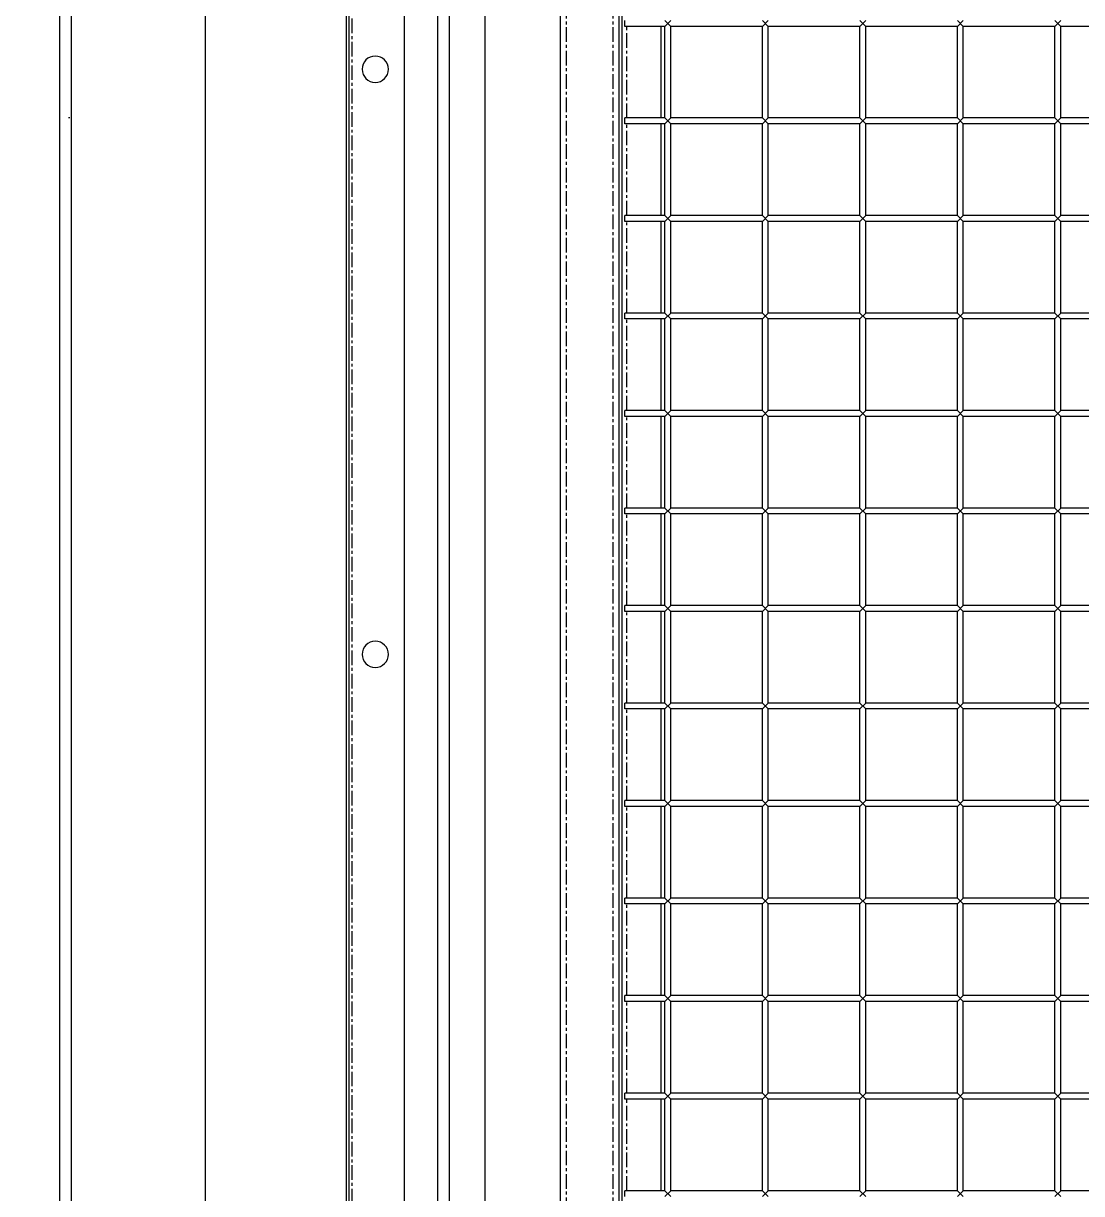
# Model space of a CAD drawing. Header units: millimetres. Extents: x -198529 to 244266, y -64 to 158464.
# Drawn here: x -173114 to -172572, y 109334 to 109934 of the extents above; entities that cross this region are included whole.
import ezdxf

# ---------------------------------------------------------------- set-up
doc = ezdxf.new("R2010")
doc.units = ezdxf.units.MM
doc.linetypes.add('CENTER', pattern=[12, 7.5, -1.5, 1.5, -1.5])
for name, color, linetype in [('0-DCC', 30, 'Continuous'), ('COIL-BANK', 8, 'Continuous'), ('K-CEIL-DCC-RACK', 10, 'Continuous')]:
    doc.layers.add(name, color=color, linetype=linetype)

# ---------------------------------------------------------------- blocks, each defined once
blk = doc.blocks.new('DCC2850x1800(右)')
at = {"color": 0, "linetype": 'Continuous'}
for p, q in [((65616, -74478.48), (65616, -72678.48)), ((65646, -74478.48), (65646, -72678.48)), ((65684.72, -74441.08), (65684.72, -72678.48)), ((65726, -74441.08), (65726, -72678.48)), ((65754.5, -72678.48), (65754.5, -74478.48)), ((65756, -72678.48), (65756, -74478.48)), ((65614.5, -72730.88), (65614.5, -74426.08)), ((65342.5, -73306.48), (65389.5, -73306.48)), ((65392.5, -73306.48), (65389.5, -73303.48)), ((65389.5, -73306.48), (65392.5, -73303.48)), ((65389.5, -73353.48), (65389.5, -73306.48)), ((65392.5, -73353.48), (65392.5, -73306.48)), ((65392.5, -73306.48), (65439.5, -73306.48)), ((65442.5, -73306.48), (65439.5, -73303.48)), ((65439.5, -73306.48), (65442.5, -73303.48)), ((65439.5, -73353.48), (65439.5, -73306.48)), ((65442.5, -73353.48), (65442.5, -73306.48)), ((65442.5, -73306.48), (65489.5, -73306.48)), ((65492.5, -73306.48), (65489.5, -73303.48)), ((65489.5, -73306.48), (65492.5, -73303.48)), ((65489.5, -73353.48), (65489.5, -73306.48)), ((65492.5, -73353.48), (65492.5, -73306.48)), ((65492.5, -73306.48), (65539.5, -73306.48)), ((65542.5, -73306.48), (65539.5, -73303.48)), ((65539.5, -73306.48), (65542.5, -73303.48)), ((65539.5, -73353.48), (65539.5, -73306.48)), ((65542.5, -73353.48), (65542.5, -73306.48)), ((65542.5, -73306.48), (65589.5, -73306.48)), ((65592.5, -73306.48), (65589.5, -73303.48)), ((65589.5, -73306.48), (65592.5, -73303.48)), ((65589.5, -73353.48), (65589.5, -73306.48)), ((65592.5, -73353.48), (65592.5, -73306.48)), ((65592.5, -73306.48), (65613, -73306.48)), ((65594.5, -73306.48), (65594.5, -73353.48)), ((65613, -73306.48), (65613, -73303.48)), ((65342.5, -73353.48), (65389.5, -73353.48)), ((65392.5, -73356.48), (65389.5, -73353.48)), ((65389.5, -73356.48), (65392.5, -73353.48)), ((65392.5, -73353.48), (65439.5, -73353.48)), ((65442.5, -73356.48), (65439.5, -73353.48)), ((65439.5, -73356.48), (65442.5, -73353.48)), ((65442.5, -73353.48), (65489.5, -73353.48)), ((65492.5, -73356.48), (65489.5, -73353.48)), ((65489.5, -73356.48), (65492.5, -73353.48)), ((65492.5, -73353.48), (65539.5, -73353.48)), ((65539.5, -73356.48), (65542.5, -73353.48)), ((65542.5, -73356.48), (65539.5, -73353.48)), ((65542.5, -73353.48), (65589.5, -73353.48)), ((65592.5, -73356.48), (65589.5, -73353.48)), ((65589.5, -73356.48), (65592.5, -73353.48)), ((65592.5, -73353.48), (65613, -73353.48)), ((65613, -73356.48), (65613, -73353.48)), ((65342.5, -73356.48), (65389.5, -73356.48)), ((65389.5, -73403.48), (65389.5, -73356.48)), ((65392.5, -73403.48), (65392.5, -73356.48)), ((65392.5, -73356.48), (65439.5, -73356.48)), ((65439.5, -73403.48), (65439.5, -73356.48)), ((65442.5, -73403.48), (65442.5, -73356.48)), ((65442.5, -73356.48), (65489.5, -73356.48)), ((65489.5, -73403.48), (65489.5, -73356.48)), ((65492.5, -73403.48), (65492.5, -73356.48)), ((65492.5, -73356.48), (65539.5, -73356.48)), ((65539.5, -73403.48), (65539.5, -73356.48)), ((65542.5, -73403.48), (65542.5, -73356.48)), ((65542.5, -73356.48), (65589.5, -73356.48)), ((65589.5, -73403.48), (65589.5, -73356.48)), ((65592.5, -73403.48), (65592.5, -73356.48)), ((65592.5, -73356.48), (65613, -73356.48)), ((65594.5, -73356.48), (65594.5, -73403.48)), ((65342.5, -73403.48), (65389.5, -73403.48)), ((65389.5, -73406.48), (65392.5, -73403.48)), ((65392.5, -73406.48), (65389.5, -73403.48)), ((65392.5, -73403.48), (65439.5, -73403.48)), ((65442.5, -73406.48), (65439.5, -73403.48)), ((65439.5, -73406.48), (65442.5, -73403.48)), ((65442.5, -73403.48), (65489.5, -73403.48)), ((65489.5, -73406.48), (65492.5, -73403.48)), ((65492.5, -73406.48), (65489.5, -73403.48)), ((65492.5, -73403.48), (65539.5, -73403.48)), ((65539.5, -73406.48), (65542.5, -73403.48)), ((65542.5, -73406.48), (65539.5, -73403.48)), ((65542.5, -73403.48), (65589.5, -73403.48)), ((65589.5, -73406.48), (65592.5, -73403.48)), ((65592.5, -73406.48), (65589.5, -73403.48)), ((65592.5, -73403.48), (65613, -73403.48)), ((65613, -73406.48), (65613, -73403.48)), ((65342.5, -73406.48), (65389.5, -73406.48)), ((65389.5, -73453.48), (65389.5, -73406.48)), ((65392.5, -73453.48), (65392.5, -73406.48)), ((65392.5, -73406.48), (65439.5, -73406.48)), ((65439.5, -73453.48), (65439.5, -73406.48)), ((65442.5, -73453.48), (65442.5, -73406.48)), ((65442.5, -73406.48), (65489.5, -73406.48)), ((65489.5, -73453.48), (65489.5, -73406.48)), ((65492.5, -73453.48), (65492.5, -73406.48)), ((65492.5, -73406.48), (65539.5, -73406.48)), ((65539.5, -73453.48), (65539.5, -73406.48)), ((65542.5, -73453.48), (65542.5, -73406.48)), ((65542.5, -73406.48), (65589.5, -73406.48)), ((65589.5, -73453.48), (65589.5, -73406.48)), ((65592.5, -73453.48), (65592.5, -73406.48)), ((65592.5, -73406.48), (65613, -73406.48)), ((65594.5, -73406.48), (65594.5, -73453.48)), ((65342.5, -73453.48), (65389.5, -73453.48)), ((65342.5, -73456.48), (65389.5, -73456.48)), ((65389.5, -73456.48), (65392.5, -73453.48)), ((65392.5, -73456.48), (65389.5, -73453.48)), ((65389.5, -73503.48), (65389.5, -73456.48)), ((65392.5, -73453.48), (65439.5, -73453.48)), ((65392.5, -73503.48), (65392.5, -73456.48)), ((65392.5, -73456.48), (65439.5, -73456.48)), ((65439.5, -73456.48), (65442.5, -73453.48)), ((65442.5, -73456.48), (65439.5, -73453.48)), ((65439.5, -73503.48), (65439.5, -73456.48)), ((65442.5, -73453.48), (65489.5, -73453.48)), ((65442.5, -73503.48), (65442.5, -73456.48)), ((65442.5, -73456.48), (65489.5, -73456.48)), ((65489.5, -73456.48), (65492.5, -73453.48)), ((65492.5, -73456.48), (65489.5, -73453.48)), ((65489.5, -73503.48), (65489.5, -73456.48)), ((65492.5, -73453.48), (65539.5, -73453.48)), ((65492.5, -73503.48), (65492.5, -73456.48)), ((65492.5, -73456.48), (65539.5, -73456.48)), ((65539.5, -73456.48), (65542.5, -73453.48)), ((65542.5, -73456.48), (65539.5, -73453.48)), ((65539.5, -73503.48), (65539.5, -73456.48)), ((65542.5, -73453.48), (65589.5, -73453.48)), ((65542.5, -73503.48), (65542.5, -73456.48)), ((65542.5, -73456.48), (65589.5, -73456.48)), ((65589.5, -73456.48), (65592.5, -73453.48)), ((65592.5, -73456.48), (65589.5, -73453.48)), ((65589.5, -73503.48), (65589.5, -73456.48)), ((65592.5, -73453.48), (65613, -73453.48)), ((65592.5, -73503.48), (65592.5, -73456.48)), ((65592.5, -73456.48), (65613, -73456.48)), ((65594.5, -73456.48), (65594.5, -73503.48)), ((65613, -73456.48), (65613, -73453.48)), ((65342.5, -73503.48), (65389.5, -73503.48)), ((65389.5, -73506.48), (65392.5, -73503.48)), ((65392.5, -73506.48), (65389.5, -73503.48)), ((65392.5, -73503.48), (65439.5, -73503.48)), ((65439.5, -73506.48), (65442.5, -73503.48)), ((65442.5, -73506.48), (65439.5, -73503.48)), ((65442.5, -73503.48), (65489.5, -73503.48)), ((65489.5, -73506.48), (65492.5, -73503.48)), ((65492.5, -73506.48), (65489.5, -73503.48)), ((65492.5, -73503.48), (65539.5, -73503.48)), ((65539.5, -73506.48), (65542.5, -73503.48)), ((65542.5, -73506.48), (65539.5, -73503.48)), ((65542.5, -73503.48), (65589.5, -73503.48)), ((65589.5, -73506.48), (65592.5, -73503.48)), ((65592.5, -73506.48), (65589.5, -73503.48)), ((65592.5, -73503.48), (65613, -73503.48)), ((65613, -73506.48), (65613, -73503.48)), ((65342.5, -73506.48), (65389.5, -73506.48)), ((65389.5, -73553.48), (65389.5, -73506.48)), ((65392.5, -73553.48), (65392.5, -73506.48)), ((65392.5, -73506.48), (65439.5, -73506.48)), ((65439.5, -73553.48), (65439.5, -73506.48)), ((65442.5, -73553.48), (65442.5, -73506.48)), ((65442.5, -73506.48), (65489.5, -73506.48)), ((65489.5, -73553.48), (65489.5, -73506.48)), ((65492.5, -73553.48), (65492.5, -73506.48)), ((65492.5, -73506.48), (65539.5, -73506.48)), ((65539.5, -73553.48), (65539.5, -73506.48)), ((65542.5, -73553.48), (65542.5, -73506.48)), ((65542.5, -73506.48), (65589.5, -73506.48)), ((65589.5, -73553.48), (65589.5, -73506.48)), ((65592.5, -73553.48), (65592.5, -73506.48)), ((65592.5, -73506.48), (65613, -73506.48)), ((65594.5, -73506.48), (65594.5, -73553.48)), ((65342.5, -73553.48), (65389.5, -73553.48)), ((65389.5, -73556.48), (65392.5, -73553.48)), ((65392.5, -73556.48), (65389.5, -73553.48)), ((65392.5, -73553.48), (65439.5, -73553.48)), ((65439.5, -73556.48), (65442.5, -73553.48)), ((65442.5, -73556.48), (65439.5, -73553.48)), ((65442.5, -73553.48), (65489.5, -73553.48)), ((65489.5, -73556.48), (65492.5, -73553.48)), ((65492.5, -73556.48), (65489.5, -73553.48)), ((65492.5, -73553.48), (65539.5, -73553.48)), ((65539.5, -73556.48), (65542.5, -73553.48)), ((65542.5, -73556.48), (65539.5, -73553.48)), ((65542.5, -73553.48), (65589.5, -73553.48)), ((65589.5, -73556.48), (65592.5, -73553.48)), ((65592.5, -73556.48), (65589.5, -73553.48)), ((65592.5, -73553.48), (65613, -73553.48)), ((65613, -73556.48), (65613, -73553.48)), ((65342.5, -73556.48), (65389.5, -73556.48)), ((65389.5, -73603.48), (65389.5, -73556.48)), ((65392.5, -73603.48), (65392.5, -73556.48)), ((65392.5, -73556.48), (65439.5, -73556.48)), ((65439.5, -73603.48), (65439.5, -73556.48)), ((65442.5, -73603.48), (65442.5, -73556.48)), ((65442.5, -73556.48), (65489.5, -73556.48)), ((65489.5, -73603.48), (65489.5, -73556.48)), ((65492.5, -73603.48), (65492.5, -73556.48)), ((65492.5, -73556.48), (65539.5, -73556.48)), ((65539.5, -73603.48), (65539.5, -73556.48)), ((65542.5, -73603.48), (65542.5, -73556.48)), ((65542.5, -73556.48), (65589.5, -73556.48)), ((65589.5, -73603.48), (65589.5, -73556.48)), ((65592.5, -73603.48), (65592.5, -73556.48)), ((65592.5, -73556.48), (65613, -73556.48)), ((65594.5, -73556.48), (65594.5, -73603.48)), ((65342.5, -73603.48), (65389.5, -73603.48)), ((65342.5, -73606.48), (65389.5, -73606.48)), ((65389.5, -73606.48), (65392.5, -73603.48)), ((65392.5, -73606.48), (65389.5, -73603.48)), ((65389.5, -73653.48), (65389.5, -73606.48)), ((65392.5, -73603.48), (65439.5, -73603.48)), ((65392.5, -73653.48), (65392.5, -73606.48)), ((65392.5, -73606.48), (65439.5, -73606.48)), ((65439.5, -73606.48), (65442.5, -73603.48)), ((65442.5, -73606.48), (65439.5, -73603.48)), ((65439.5, -73653.48), (65439.5, -73606.48)), ((65442.5, -73603.48), (65489.5, -73603.48)), ((65442.5, -73653.48), (65442.5, -73606.48)), ((65442.5, -73606.48), (65489.5, -73606.48)), ((65489.5, -73606.48), (65492.5, -73603.48)), ((65492.5, -73606.48), (65489.5, -73603.48)), ((65489.5, -73653.48), (65489.5, -73606.48)), ((65492.5, -73603.48), (65539.5, -73603.48)), ((65492.5, -73653.48), (65492.5, -73606.48)), ((65492.5, -73606.48), (65539.5, -73606.48)), ((65539.5, -73606.48), (65542.5, -73603.48)), ((65542.5, -73606.48), (65539.5, -73603.48)), ((65539.5, -73653.48), (65539.5, -73606.48)), ((65542.5, -73603.48), (65589.5, -73603.48)), ((65542.5, -73653.48), (65542.5, -73606.48)), ((65542.5, -73606.48), (65589.5, -73606.48)), ((65589.5, -73606.48), (65592.5, -73603.48)), ((65592.5, -73606.48), (65589.5, -73603.48)), ((65589.5, -73653.48), (65589.5, -73606.48)), ((65592.5, -73603.48), (65613, -73603.48)), ((65592.5, -73653.48), (65592.5, -73606.48)), ((65592.5, -73606.48), (65613, -73606.48)), ((65594.5, -73606.48), (65594.5, -73653.48)), ((65613, -73606.48), (65613, -73603.48)), ((65342.5, -73653.48), (65389.5, -73653.48)), ((65392.5, -73653.48), (65389.5, -73656.48)), ((65392.5, -73656.48), (65389.5, -73653.48)), ((65392.5, -73653.48), (65439.5, -73653.48)), ((65439.5, -73656.48), (65442.5, -73653.48)), ((65442.5, -73656.48), (65439.5, -73653.48)), ((65442.5, -73653.48), (65489.5, -73653.48)), ((65489.5, -73656.48), (65492.5, -73653.48)), ((65492.5, -73656.48), (65489.5, -73653.48)), ((65492.5, -73653.48), (65539.5, -73653.48)), ((65539.5, -73656.48), (65542.5, -73653.48)), ((65542.5, -73656.48), (65539.5, -73653.48)), ((65542.5, -73653.48), (65589.5, -73653.48)), ((65589.5, -73656.48), (65592.5, -73653.48)), ((65592.5, -73656.48), (65589.5, -73653.48)), ((65592.5, -73653.48), (65613, -73653.48)), ((65613, -73656.48), (65613, -73653.48)), ((65342.5, -73656.48), (65389.5, -73656.48)), ((65389.5, -73703.48), (65389.5, -73656.48)), ((65392.5, -73703.48), (65392.5, -73656.48)), ((65392.5, -73656.48), (65439.5, -73656.48)), ((65439.5, -73703.48), (65439.5, -73656.48)), ((65442.5, -73703.48), (65442.5, -73656.48)), ((65442.5, -73656.48), (65489.5, -73656.48)), ((65489.5, -73703.48), (65489.5, -73656.48)), ((65492.5, -73703.48), (65492.5, -73656.48)), ((65492.5, -73656.48), (65539.5, -73656.48)), ((65539.5, -73703.48), (65539.5, -73656.48)), ((65542.5, -73703.48), (65542.5, -73656.48)), ((65542.5, -73656.48), (65589.5, -73656.48)), ((65589.5, -73703.48), (65589.5, -73656.48)), ((65592.5, -73703.48), (65592.5, -73656.48)), ((65592.5, -73656.48), (65613, -73656.48)), ((65594.5, -73656.48), (65594.5, -73703.48)), ((65342.5, -73703.48), (65389.5, -73703.48)), ((65392.5, -73703.48), (65389.5, -73706.48)), ((65392.5, -73706.48), (65389.5, -73703.48)), ((65392.5, -73703.48), (65439.5, -73703.48)), ((65442.5, -73703.48), (65439.5, -73706.48)), ((65442.5, -73706.48), (65439.5, -73703.48)), ((65442.5, -73703.48), (65489.5, -73703.48)), ((65489.5, -73706.48), (65492.5, -73703.48)), ((65492.5, -73706.48), (65489.5, -73703.48)), ((65492.5, -73703.48), (65539.5, -73703.48)), ((65539.5, -73706.48), (65542.5, -73703.48)), ((65542.5, -73706.48), (65539.5, -73703.48)), ((65542.5, -73703.48), (65589.5, -73703.48)), ((65589.5, -73706.48), (65592.5, -73703.48)), ((65592.5, -73706.48), (65589.5, -73703.48)), ((65592.5, -73703.48), (65613, -73703.48)), ((65613, -73706.48), (65613, -73703.48)), ((65342.5, -73706.48), (65389.5, -73706.48)), ((65389.5, -73753.48), (65389.5, -73706.48)), ((65392.5, -73753.48), (65392.5, -73706.48)), ((65392.5, -73706.48), (65439.5, -73706.48)), ((65439.5, -73753.48), (65439.5, -73706.48)), ((65442.5, -73753.48), (65442.5, -73706.48)), ((65442.5, -73706.48), (65489.5, -73706.48)), ((65489.5, -73753.48), (65489.5, -73706.48)), ((65492.5, -73753.48), (65492.5, -73706.48)), ((65492.5, -73706.48), (65539.5, -73706.48)), ((65539.5, -73753.48), (65539.5, -73706.48)), ((65542.5, -73753.48), (65542.5, -73706.48)), ((65542.5, -73706.48), (65589.5, -73706.48)), ((65589.5, -73753.48), (65589.5, -73706.48)), ((65592.5, -73753.48), (65592.5, -73706.48)), ((65592.5, -73706.48), (65613, -73706.48)), ((65594.5, -73706.48), (65594.5, -73753.48)), ((65342.5, -73753.48), (65389.5, -73753.48)), ((65342.5, -73756.48), (65389.5, -73756.48)), ((65392.5, -73753.48), (65389.5, -73756.48)), ((65392.5, -73756.48), (65389.5, -73753.48)), ((65389.5, -73803.48), (65389.5, -73756.48)), ((65392.5, -73753.48), (65439.5, -73753.48)), ((65392.5, -73803.48), (65392.5, -73756.48)), ((65392.5, -73756.48), (65439.5, -73756.48)), ((65442.5, -73753.48), (65439.5, -73756.48)), ((65442.5, -73756.48), (65439.5, -73753.48)), ((65439.5, -73803.48), (65439.5, -73756.48)), ((65442.5, -73753.48), (65489.5, -73753.48)), ((65442.5, -73803.48), (65442.5, -73756.48)), ((65442.5, -73756.48), (65489.5, -73756.48)), ((65492.5, -73753.48), (65489.5, -73756.48)), ((65492.5, -73756.48), (65489.5, -73753.48)), ((65489.5, -73803.48), (65489.5, -73756.48)), ((65492.5, -73753.48), (65539.5, -73753.48)), ((65492.5, -73803.48), (65492.5, -73756.48)), ((65492.5, -73756.48), (65539.5, -73756.48)), ((65539.5, -73756.48), (65542.5, -73753.48)), ((65542.5, -73756.48), (65539.5, -73753.48)), ((65539.5, -73803.48), (65539.5, -73756.48)), ((65542.5, -73753.48), (65589.5, -73753.48)), ((65542.5, -73803.48), (65542.5, -73756.48)), ((65542.5, -73756.48), (65589.5, -73756.48)), ((65589.5, -73756.48), (65592.5, -73753.48)), ((65592.5, -73756.48), (65589.5, -73753.48)), ((65589.5, -73803.48), (65589.5, -73756.48)), ((65592.5, -73753.48), (65613, -73753.48)), ((65592.5, -73803.48), (65592.5, -73756.48)), ((65592.5, -73756.48), (65613, -73756.48)), ((65594.5, -73756.48), (65594.5, -73803.48)), ((65613, -73756.48), (65613, -73753.48)), ((65342.5, -73803.48), (65389.5, -73803.48)), ((65392.5, -73803.48), (65389.5, -73806.48)), ((65392.5, -73806.48), (65389.5, -73803.48)), ((65392.5, -73803.48), (65439.5, -73803.48)), ((65442.5, -73803.48), (65439.5, -73806.48)), ((65442.5, -73806.48), (65439.5, -73803.48)), ((65442.5, -73803.48), (65489.5, -73803.48)), ((65492.5, -73803.48), (65489.5, -73806.48)), ((65492.5, -73806.48), (65489.5, -73803.48)), ((65492.5, -73803.48), (65539.5, -73803.48)), ((65542.5, -73803.48), (65539.5, -73806.48)), ((65542.5, -73806.48), (65539.5, -73803.48)), ((65542.5, -73803.48), (65589.5, -73803.48)), ((65589.5, -73806.48), (65592.5, -73803.48)), ((65592.5, -73806.48), (65589.5, -73803.48)), ((65592.5, -73803.48), (65613, -73803.48)), ((65613, -73806.48), (65613, -73803.48)), ((65342.5, -73806.48), (65389.5, -73806.48)), ((65389.5, -73853.48), (65389.5, -73806.48)), ((65392.5, -73853.48), (65392.5, -73806.48)), ((65392.5, -73806.48), (65439.5, -73806.48)), ((65439.5, -73853.48), (65439.5, -73806.48)), ((65442.5, -73853.48), (65442.5, -73806.48)), ((65442.5, -73806.48), (65489.5, -73806.48)), ((65489.5, -73853.48), (65489.5, -73806.48)), ((65492.5, -73853.48), (65492.5, -73806.48)), ((65492.5, -73806.48), (65539.5, -73806.48)), ((65539.5, -73853.48), (65539.5, -73806.48)), ((65542.5, -73853.48), (65542.5, -73806.48)), ((65542.5, -73806.48), (65589.5, -73806.48)), ((65589.5, -73853.48), (65589.5, -73806.48)), ((65592.5, -73853.48), (65592.5, -73806.48)), ((65592.5, -73806.48), (65613, -73806.48)), ((65594.5, -73806.48), (65594.5, -73853.48)), ((65342.5, -73853.48), (65389.5, -73853.48)), ((65392.5, -73853.48), (65389.5, -73856.48)), ((65392.5, -73856.48), (65389.5, -73853.48)), ((65392.5, -73853.48), (65439.5, -73853.48)), ((65442.5, -73853.48), (65439.5, -73856.48)), ((65442.5, -73856.48), (65439.5, -73853.48)), ((65442.5, -73853.48), (65489.5, -73853.48)), ((65492.5, -73853.48), (65489.5, -73856.48)), ((65492.5, -73856.48), (65489.5, -73853.48)), ((65492.5, -73853.48), (65539.5, -73853.48)), ((65542.5, -73853.48), (65539.5, -73856.48)), ((65542.5, -73856.48), (65539.5, -73853.48)), ((65542.5, -73853.48), (65589.5, -73853.48)), ((65592.5, -73853.48), (65589.5, -73856.48)), ((65592.5, -73856.48), (65589.5, -73853.48)), ((65592.5, -73853.48), (65613, -73853.48)), ((65613, -73856.48), (65613, -73853.48)), ((65342.5, -73856.48), (65389.5, -73856.48)), ((65389.5, -73903.48), (65389.5, -73856.48)), ((65392.5, -73903.48), (65392.5, -73856.48)), ((65392.5, -73856.48), (65439.5, -73856.48)), ((65439.5, -73903.48), (65439.5, -73856.48)), ((65442.5, -73903.48), (65442.5, -73856.48)), ((65442.5, -73856.48), (65489.5, -73856.48)), ((65489.5, -73903.48), (65489.5, -73856.48)), ((65492.5, -73903.48), (65492.5, -73856.48)), ((65492.5, -73856.48), (65539.5, -73856.48)), ((65539.5, -73903.48), (65539.5, -73856.48)), ((65542.5, -73903.48), (65542.5, -73856.48)), ((65542.5, -73856.48), (65589.5, -73856.48)), ((65589.5, -73903.48), (65589.5, -73856.48)), ((65592.5, -73903.48), (65592.5, -73856.48)), ((65592.5, -73856.48), (65613, -73856.48)), ((65594.5, -73856.48), (65594.5, -73903.48)), ((65342.5, -73903.48), (65389.5, -73903.48)), ((65392.5, -73903.48), (65389.5, -73906.48)), ((65392.5, -73906.48), (65389.5, -73903.48)), ((65392.5, -73903.48), (65439.5, -73903.48)), ((65442.5, -73903.48), (65439.5, -73906.48)), ((65442.5, -73906.48), (65439.5, -73903.48)), ((65442.5, -73903.48), (65489.5, -73903.48)), ((65492.5, -73903.48), (65489.5, -73906.48)), ((65492.5, -73906.48), (65489.5, -73903.48)), ((65492.5, -73903.48), (65539.5, -73903.48)), ((65542.5, -73903.48), (65539.5, -73906.48)), ((65542.5, -73906.48), (65539.5, -73903.48)), ((65542.5, -73903.48), (65589.5, -73903.48)), ((65592.5, -73903.48), (65589.5, -73906.48)), ((65592.5, -73906.48), (65589.5, -73903.48)), ((65592.5, -73903.48), (65613, -73903.48)), ((65613, -73906.48), (65613, -73903.48))]:
    blk.add_line(p, q, dxfattribs=at)
at = {"color": 0, "linetype": 'CENTER'}
for p, q in [((65619, -74478.48), (65619, -72678.48)), ((65643, -74478.48), (65643, -72678.48)), ((65753, -72678.48), (65753, -74478.48)), ((65612, -73353.48), (65612, -73306.48)), ((65612, -73403.48), (65612, -73356.48)), ((65612, -73453.48), (65612, -73406.48)), ((65612, -73503.48), (65612, -73456.48)), ((65612, -73553.48), (65612, -73506.48)), ((65612, -73603.48), (65612, -73556.48)), ((65612, -73653.48), (65612, -73606.48)), ((65612, -73703.48), (65612, -73656.48)), ((65612, -73753.48), (65612, -73706.48)), ((65612, -73803.48), (65612, -73756.48)), ((65612, -73853.48), (65612, -73806.48)), ((65612, -73903.48), (65612, -73856.48))]:
    blk.add_line(p, q, dxfattribs=at)
at = {"color": 0, "linetype": 'Continuous'}
for centre in [(65741, -73328.48), (65741, -73628.48)]:
    blk.add_circle(centre, 6.75, dxfattribs=at)

msp = doc.modelspace()

# ---------------------------------------------------------------- hatches: boundary and pattern name
at = {"transparency": 33554687}
h = msp.add_hatch(dxfattribs=at)
h.set_pattern_fill('AR-CONC', color=252, scale=5)
h.paths.add_polyline_path([(-174270.77, 106820.01), (-173020.77, 106820.01), (-173020.77, 112920.01), (-174270.77, 112920.01)])

# ---------------------------------------------------------------- linework, layer by layer
at = {"layer": 'COIL-BANK'}
msp.add_lwpolyline([(-174270.77, 106820.01), (-173020.77, 106820.01), (-173020.77, 112920.01), (-174270.77, 112920.01)], close=True, dxfattribs=at)
at = {"layer": 'K-CEIL-DCC-RACK'}
for points in [[(-173095.66, 106859.53), (-172895.66, 106859.53), (-172895.66, 110690.01), (-173095.66, 110690.01)], [(-173089.66, 106859.53), (-172901.66, 106859.53), (-172901.66, 110690.01), (-173089.66, 110690.01)]]:
    msp.add_lwpolyline(points, close=True, dxfattribs=at)

# ---------------------------------------------------------------- block references
at = {"layer": '0-DCC', "xscale": -1}
msp.add_blockref('DCC2850x1800(右)', (-107192.77, 183238.49), dxfattribs=at)

doc.saveas('drawing.dxf')
